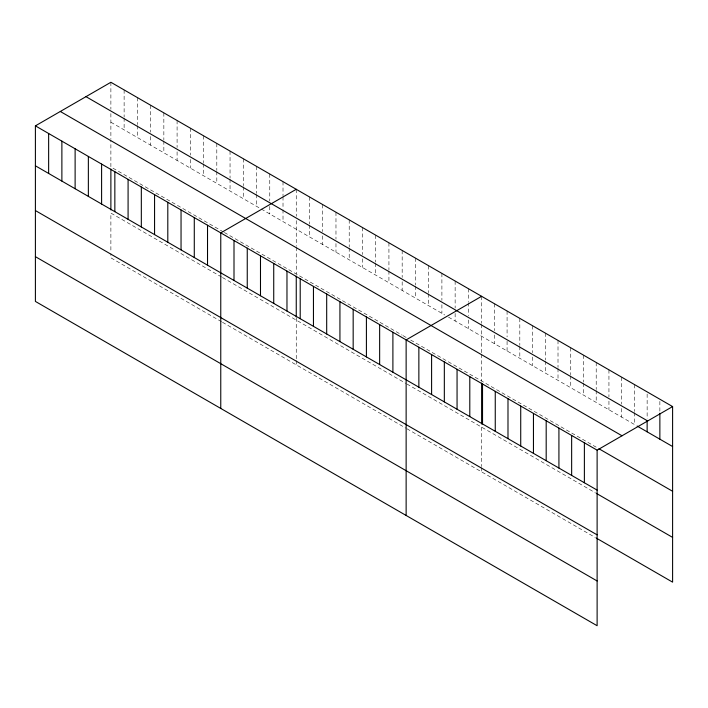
<?xml version="1.0" encoding="UTF-8"?>
<svg xmlns="http://www.w3.org/2000/svg" width="708" height="708" viewBox="0 0 708 708"><rect width="100%" height="100%" fill="white"/><g stroke="black" fill="none" stroke-linecap="round" stroke-linejoin="round"><path stroke-width="0.53" stroke-dasharray="3.54 2.66" d="M110.882 122.218L260.314 208.497M261.261 209.037L444.73 314.971M448.518 317.149L636.226 425.526M223.427 231.95L110.882 166.973L110.882 140.334M224.374 232.498L402.171 335.149M403.118 335.698L406.905 337.884M410.684 340.061L596.207 447.173M221.533 276.97L110.882 213.081L110.882 252.508M222.48 277.518L405.958 383.444M406.905 383.993L595.295 492.759M221.533 321.724L110.882 257.836L110.882 253.579M222.48 322.273L405.958 428.198M406.905 428.747L595.295 537.514M659.865 401.392L659.865 412.189M647.139 394.037L647.139 418.87M634.403 384.524L634.403 411.516M634.403 412.596L634.403 424.473M621.668 377.178L621.668 404.171M621.668 408.489L621.668 417.118M608.942 369.824L608.942 396.816M608.942 401.135L608.942 409.773M596.207 362.478L596.207 389.462M596.207 390.542L596.207 402.418M583.472 355.124L583.472 382.116M583.472 383.196L583.472 395.073M570.745 347.77L570.745 374.762M570.745 375.842L570.745 387.719M558.01 340.424L558.01 367.417M558.01 368.496L558.01 380.364M545.275 333.07L545.275 360.062M545.275 361.142L545.275 373.019M532.549 325.724L532.549 352.708M532.549 357.027L532.549 365.664M519.814 318.37L519.814 345.362M519.814 346.442L519.814 358.319M507.078 311.016L507.078 336.928M507.078 341.247L507.078 350.964M494.352 303.67L494.352 330.654M494.352 334.973L494.352 343.61M481.617 296.316L481.617 323.308M481.617 324.388L481.617 353.31M481.617 354.381L481.617 381.019M481.617 427.128L481.617 466.554M481.617 467.616L481.617 471.882M468.377 288.669L468.377 301.626M468.377 302.705L468.377 315.662M468.377 319.981L468.377 328.618M455.138 281.032L455.138 308.015M455.138 313.414L455.138 320.972M441.898 273.385L441.898 300.378M441.898 304.697L441.898 313.325M428.659 265.739L428.659 292.731M428.659 293.811L428.659 305.688M415.41 258.093L415.41 285.085M415.41 286.165L415.41 298.041M402.171 250.455L402.171 277.439M402.171 281.757L402.171 290.395M388.931 242.809L388.931 269.801M388.931 270.881L388.931 282.749M375.691 235.162L375.691 262.155M375.691 263.234L375.691 275.111M362.452 227.516L362.452 254.508M362.452 258.827L362.452 267.465M349.212 219.869L349.212 246.862M349.212 247.942L349.212 259.818M335.973 212.232L335.973 239.216M335.973 243.534L335.973 252.172M322.733 204.585L322.733 231.578M322.733 235.897L322.733 244.534M309.493 196.939L309.493 223.932M309.493 225.011L309.493 236.888M296.254 189.293L296.254 216.285M296.254 220.604L296.254 246.296M296.254 247.358L296.254 273.996M296.254 318.007L296.254 359.531M296.254 360.593L296.254 364.859M283.014 181.655L283.014 195.691M283.014 196.771L283.014 208.639M283.014 209.718L283.014 221.595M269.766 174.009L269.766 201.001M269.766 206.4L269.766 213.958M256.526 166.362L256.526 193.355M256.526 194.434L256.526 206.311M243.286 158.716L243.286 185.708M243.286 186.788L243.286 198.665M230.047 151.078L230.047 178.062M230.047 179.142L230.047 191.018M216.807 143.432L216.807 170.424M216.807 171.504L216.807 183.372M203.568 135.786L203.568 162.778M203.568 163.858L203.568 175.734M190.328 128.139L190.328 155.132M190.328 159.45L190.328 168.088M177.089 120.502L177.089 147.485M177.089 151.804L177.089 160.442M163.849 112.855L163.849 139.848M163.849 140.927L163.849 152.795M150.609 105.209L150.609 132.201M150.609 136.52L150.609 145.158M137.361 97.562L137.361 124.555M137.361 125.635L137.361 137.511M124.121 89.925L124.121 116.908M124.121 117.988L124.121 129.865M110.882 82.278L110.882 109.271M110.882 113.581L110.882 139.272"/><path stroke-width="1.06" d="M35.4 125.856L597.118 450.164L597.118 625.722L35.4 301.422L35.4 125.856L110.882 82.278L672.6 406.578L672.6 582.144L596.207 538.036M296.254 189.293L220.763 232.879L220.763 408.436M481.617 296.316L406.135 339.893L406.135 515.459M597.118 450.164L672.6 406.578M85.978 96.66L647.687 420.959M637.129 426.048L672.6 446.527M60.313 111.475L622.022 435.783M598.933 448.748L672.6 491.281M35.4 165.805L597.118 490.104M596.207 493.281L672.6 537.39M35.4 210.559L597.118 534.859M35.4 256.668L597.118 580.967M659.865 413.268L659.865 439.172M647.139 421.03L647.139 431.827M584.383 442.81L584.383 482.759M571.648 435.455L571.648 475.404M558.922 428.11L558.922 468.05M546.187 420.756L546.187 460.704M533.451 413.41L533.451 453.35M520.725 406.056L520.725 446.005M507.99 398.701L507.99 438.65M495.255 391.356L495.255 431.296M482.529 384.001L482.529 423.95M481.617 383.116L481.617 423.986M469.793 376.656L469.793 416.596M457.058 369.302L457.058 409.251M444.332 361.947L444.332 401.896M431.597 354.602L431.597 394.542M418.862 347.247L418.862 387.196M392.896 332.256L392.896 372.196M379.647 324.609L379.647 364.558M366.408 316.963L366.408 356.912M353.168 309.316L353.168 349.265M339.929 301.679L339.929 341.619M326.689 294.032L326.689 333.981M313.449 286.386L313.449 326.335M300.21 278.74L300.21 318.689M296.254 276.093L296.254 316.963M286.97 271.102L286.97 311.042M273.731 263.456L273.731 303.396M260.491 255.809L260.491 295.758M247.251 248.163L247.251 288.112M234.003 240.525L234.003 280.465M207.524 225.233L207.524 265.181M194.284 217.586L194.284 257.535M181.044 209.949L181.044 249.889M167.805 202.302L167.805 242.242M154.565 194.656L154.565 234.605M141.326 187.009L141.326 226.958M128.086 179.363L128.086 219.312M114.846 171.725L114.846 211.665M110.882 169.07L110.882 209.94M101.598 164.079L101.598 204.028M88.358 156.433L88.358 196.382M75.119 148.786L75.119 188.735M61.879 141.149L61.879 181.089M48.64 133.502L48.64 173.451"/></g></svg>
